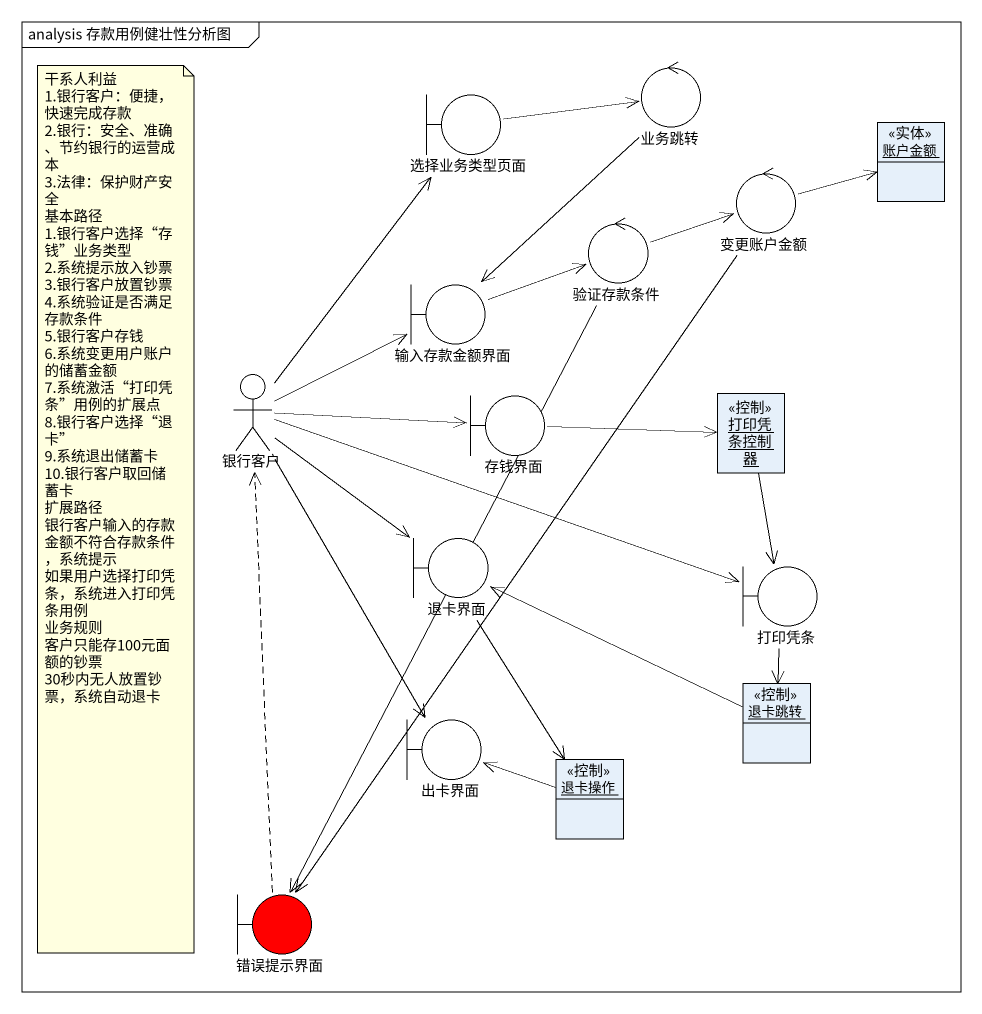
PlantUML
@startuml
mainframe analysis 存款用例健壮性分析图
allowmixing
hide circle
hide empty members
boundary 选择业务类型页面
control 业务跳转
object 账户金额 <<实体>>
control 验证存款条件
control 变更账户金额
boundary 输入存款金额界面
actor 银行客户
boundary 存钱界面
object 打印凭条控制器 <<控制>>
boundary 退卡界面
boundary 打印凭条
object 退卡跳转 <<控制>>
boundary 出卡界面
object 退卡操作 <<控制>>
boundary 错误提示界面 #FF0000
选择业务类型页面 -right-> 业务跳转
业务跳转 --> 输入存款金额界面
验证存款条件 -right-> 变更账户金额
验证存款条件 --> 错误提示界面
变更账户金额 -right-> 账户金额
变更账户金额 --> 错误提示界面
输入存款金额界面 -right-> 验证存款条件
银行客户 -up-> 选择业务类型页面
银行客户 -right-> 输入存款金额界面
银行客户 -right-> 存钱界面
银行客户 --> 退卡界面
银行客户 -right-> 打印凭条
银行客户 --> 出卡界面
存钱界面 -right-> 打印凭条控制器
打印凭条控制器 --> 打印凭条
退卡界面 --> 退卡操作
打印凭条 --> 退卡跳转
退卡跳转 -left-> 退卡界面
退卡操作 -left-> 出卡界面
错误提示界面 .up.> 银行客户
note as N1
  干系人利益
  1.银行客户：便捷，快速完成存款
  2.银行：安全、准确、节约银行的运营成本
  3.法律：保护财产安全
  基本路径
  1.银行客户选择“存钱”业务类型
  2.系统提示放入钞票
  3.银行客户放置钞票
  4.系统验证是否满足存款条件
  5.银行客户存钱
  6.系统变更用户账户的储蓄金额
  7.系统激活“打印凭条”用例的扩展点
  8.银行客户选择“退卡”
  9.系统退出储蓄卡
  10.银行客户取回储蓄卡
  扩展路径
  银行客户输入的存款金额不符合存款条件，系统提示
  如果用户选择打印凭条，系统进入打印凭条用例
  业务规则
  客户只能存100元面额的钞票
  30秒内无人放置钞票，系统自动退卡
end note
@enduml
